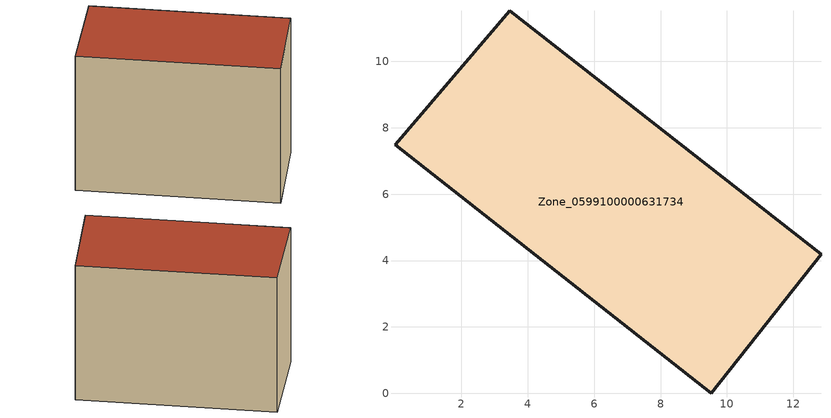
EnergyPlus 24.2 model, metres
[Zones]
Zone_0599100000631734
 floor ground (C_G): 9.52,0 0.01,7.48 3.46,11.53 12.83,4.19 z3.4
 wall outside (C_F): 3.46,11.53 0.01,7.48 9.52,0 12.83,4.19 3.46,11.53 z3.4:12.86
 roof outside (C_R): 0.01,7.48 9.52,0 12.83,4.19 3.46,11.53 z12.86
[BUILDING]
Pand.0599100000631734: North Axis=0; Terrain=City; Loads Convergence Tolerance Value=0.04; Temperature Convergence Tolerance Value=0.4; Solar Distribution=FullExterior; Maximum Number of Warmup Days=25; Minimum Number of Warmup Days=1
[Site:Location]
Rotterdam.The.Hague.AP_ZH_NLD Design_Conditions: Latitude=51.96; Longitude=4.45; Time Zone=1; Elevation=-4.5
[SITE:GROUNDTEMPERATURE:BUILDINGSURFACE]
18, 18, 18, 18, 18, 18, 18, 18, 18, 18, 18, 18
[MATERIAL] Thermal Absorptance=0.9; Solar Absorptance=0.7; Visible Absorptance=0.7
Name | Roughness | Thickness | Conductivity | Density | Specific Heat
G.TI.1946 | MediumSmooth | 0.15 | 1 | 540 | 1210
F.TI.1946 | Rough | 0.3 | 0.857143 | 1920 | 840
R.TI.1946 | MediumRough | 0.2 | 0.1 | 1500 | 1000
[CONSTRUCTION]
C_G: G.TI.1946
C_F: F.TI.1946
C_R: R.TI.1946
[ZONE]
Zone_0599100000631734: Type=1; Multiplier=1; Ceiling Height=Autocalculate; Volume=Autocalculate; Floor Area=autocalculate; Part of Total Floor Area=Yes
[ZONEINFILTRATION:DESIGNFLOWRATE]
Infil_Zone_0599100000631734: Zone or ZoneList or Space or SpaceList=Zone_0599100000631734; Schedule=AlwaysOn; Design Flow Rate Calculation Method=Flow/Area; Flow Rate per Floor Area=0.003; Constant Term Coefficient=1; Temperature Term Coefficient=0; Velocity Term Coefficient=0; Velocity Squared Term Coefficient=0
[HVACTEMPLATE:ZONE:IDEALLOADSAIRSYSTEM]
Zone_0599100000631734: Maximum Heating Supply Air Temperature=50; Minimum Cooling Supply Air Temperature=13; Maximum Heating Supply Air Humidity Ratio=0.0156; Minimum Cooling Supply Air Humidity Ratio=0.0077; Heating Limit=NoLimit; Cooling Limit=NoLimit; Dehumidification Control Type=ConstantSensibleHeatRatio; Cooling Sensible Heat Ratio=0.7; Dehumidification Setpoint=60; Humidification Control Type=None; Humidification Setpoint=30; Outdoor Air Method=None; Outdoor Air Flow Rate per Person=0.00944; Outdoor Air Flow Rate per Zone Floor Area=0; Outdoor Air Flow Rate per Zone=0; Demand Controlled Ventilation Type=None; Outdoor Air Economizer Type=NoEconomizer; Heat Recovery Type=None; Sensible Heat Recovery Effectiveness=0.7; Latent Heat Recovery Effectiveness=0.65
[ZONECONTROL:THERMOSTAT]
ThermostatControl_Zone_0599100000631734: Zone or ZoneList=Zone_0599100000631734; Control Type Schedule=DualSetpointControlType; Control 1=Thermostat_Zone_0599100000631734; Temperature Difference Between Cutout And Setpoint=0
[THERMOSTATSETPOINT:DUALSETPOINT]
Thermostat_Zone_0599100000631734: Heating Setpoint Temperature Schedule=HeatingSetpoint_Zone_0599100000631734; Cooling Setpoint Temperature Schedule=CoolingSetpoint_Zone_0599100000631734
[SCHEDULE:COMPACT]
HeatingSetpoint_Zone_0599100000631734: Through: 12/31, For: AllDays, Until: 24:00, 21
CoolingSetpoint_Zone_0599100000631734: Through: 12/31, For: AllDays, Until: 24:00, 24
DualSetpointControlType: Through: 12/31, For: AllDays, Until: 24:00, 4
AlwaysOn: Through: 12/31, For: AllDays, Until: 24:00, 1
